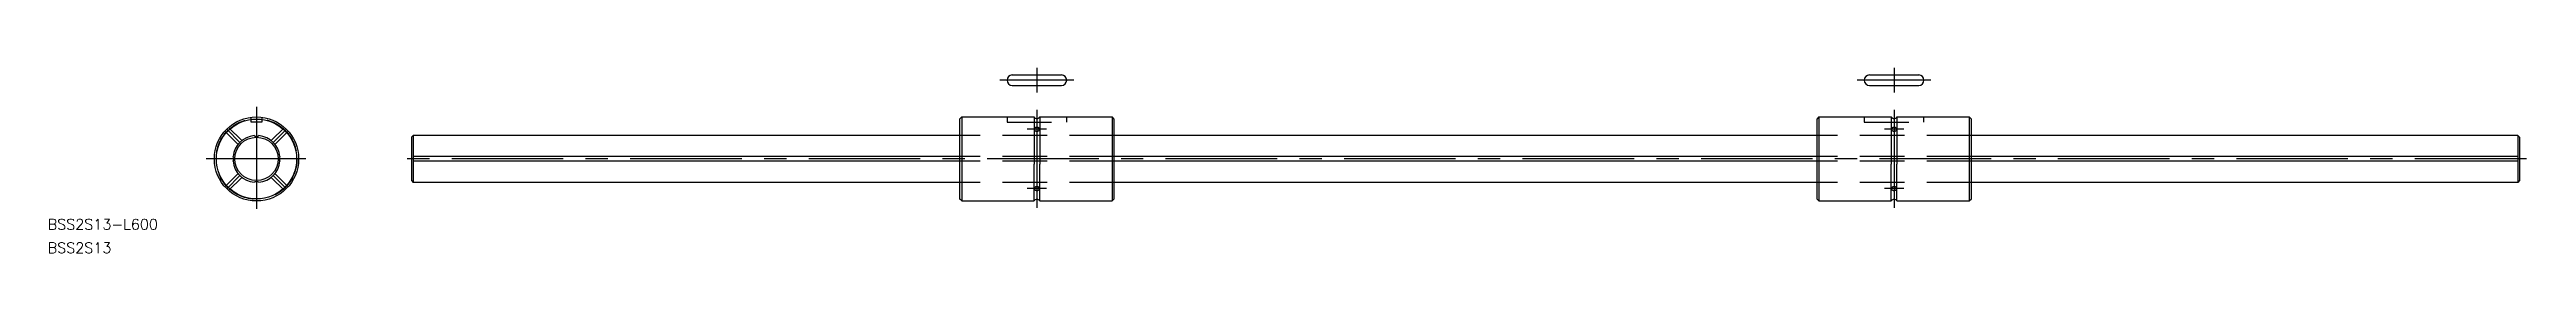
# Model space of a CAD drawing. Extents: x -59 to 646, y -27 to 26.
import ezdxf

# ---------------------------------------------------------------- set-up
doc = ezdxf.new("R2010")
doc.units = 0
doc.linetypes.add('CENTER', pattern=[50.8, 31.75, -6.35, 6.35, -6.35])
doc.linetypes.add('DASHED', pattern=[19.05, 12.7, -6.35])
doc.layers.get('0').update_dxf_attribs({"linetype": 'CONTINUOUS'})
doc.layers.add('CENTER', color=1, linetype='CENTER')
doc.styles.get("Standard").update_dxf_attribs({"font": 'txt.shx', "height": 3, "bigfont": 'bigfont.shx'})

msp = doc.modelspace()

# ---------------------------------------------------------------- linework, layer by layer
at = {"color": 7, "linetype": 'CONTINUOUS'}
for p, q in [((215.13, 23.98), (229.13, 23.98)), ((459.13, 23.98), (473.13, 23.98)), ((215.13, 20.98), (229.13, 20.98)), ((459.13, 20.98), (473.13, 20.98)), ((200.73, 12), (200.13, 11.4)), ((200.13, 11.4), (200.13, -11.4)), ((200.73, 12), (200.73, -12)), ((200.73, 12), (221.33, 12)), ((221.33, 12), (221.33, -1.5)), ((222.93, 12), (243.53, 12)), ((222.93, 12), (222.93, -1.5)), ((243.53, 12), (243.53, -12)), ((244.13, 11.4), (243.53, 12)), ((244.13, -11.4), (244.13, 11.4)), ((444.73, 12), (444.13, 11.4)), ((444.13, 11.4), (444.13, -11.4)), ((444.73, 12), (444.73, -12)), ((444.73, 12), (465.33, 12)), ((465.33, 12), (465.33, -1.5)), ((466.93, 12), (466.93, -1.5)), ((466.93, 12), (487.53, 12)), ((487.53, 12), (487.53, -12)), ((488.13, 11.4), (487.53, 12)), ((488.13, -11.4), (488.13, 11.4)), ((44.63, 6.7), (44.13, 6.2)), ((44.13, 6.2), (44.13, -6.2)), ((200.13, 6.7), (44.63, 6.7)), ((44.63, 6.7), (44.63, -6.7)), ((200.13, 0.66), (44.63, 0.66)), ((444.13, 6.7), (244.13, 6.7)), ((444.13, 0.66), (244.13, 0.66)), ((643.63, 6.7), (488.13, 6.7)), ((643.63, 0.66), (488.13, 0.66)), ((643.63, 6.7), (644.13, 6.2)), ((643.63, 6.7), (643.63, -6.7)), ((644.13, 6.2), (644.13, -6.2)), ((44.13, -6.2), (44.63, -6.7)), ((200.13, -0.66), (44.63, -0.66)), ((200.13, -6.7), (44.63, -6.7)), ((221.33, -12), (221.33, -1.5)), ((222.93, -12), (222.93, -1.5)), ((444.13, -0.66), (244.13, -0.66)), ((444.13, -6.7), (244.13, -6.7)), ((465.33, -12), (465.33, -1.5)), ((466.93, -12), (466.93, -1.5)), ((643.63, -0.66), (488.13, -0.66)), ((643.63, -6.7), (488.13, -6.7)), ((644.13, -6.2), (643.63, -6.7)), ((200.73, -12), (200.13, -11.4)), ((200.73, -12), (221.33, -12)), ((222.93, -12), (243.53, -12)), ((243.53, -12), (244.13, -11.4)), ((444.73, -12), (444.13, -11.4)), ((444.73, -12), (465.33, -12)), ((466.93, -12), (487.53, -12)), ((487.53, -12), (488.13, -11.4))]:
    msp.add_line(p, q, dxfattribs=at)
at = {"color": 3, "linetype": 'DASHED'}
for p, q in [((-9.02, 7.95), (-5.27, 4.21)), ((-7.95, 9.02), (-4.21, 5.27)), ((-1.5, 10.5), (-1.5, 11.91)), ((1.5, 10.5), (-1.5, 10.5)), ((1.5, 11.9), (1.5, 10.5)), ((7.95, 9.02), (4.21, 5.27)), ((9.02, 7.95), (5.27, 4.21)), ((213.63, 12), (213.63, 10.5)), ((213.63, 10.5), (230.63, 10.5)), ((230.63, 10.5), (230.63, 12)), ((457.63, 12), (457.63, 10.5)), ((457.63, 10.5), (474.63, 10.5)), ((474.63, 10.5), (474.63, 12)), ((244.13, 6.7), (200.13, 6.7)), ((244.13, 0.66), (200.13, 0.66)), ((488.13, 6.7), (444.13, 6.7)), ((488.13, 0.66), (444.13, 0.66)), ((-5.27, -4.21), (-9.02, -7.95)), ((-4.21, -5.27), (-7.95, -9.02)), ((4.21, -5.27), (7.95, -9.02)), ((5.27, -4.21), (9.02, -7.95)), ((244.13, -0.66), (200.13, -0.66)), ((244.13, -6.7), (200.13, -6.7)), ((488.13, -0.66), (444.13, -0.66)), ((488.13, -6.7), (444.13, -6.7))]:
    msp.add_line(p, q, dxfattribs=at)
at = {"color": 7, "linetype": 'CONTINUOUS'}
for points in [[(221.38, 8.47, 0), (221.38, 8.44, 0), (221.38, 8.42, 0), (221.39, 8.39, 0), (221.4, 8.37, 0), (221.4, 8.34, 0), (221.41, 8.31, 0), (221.43, 8.29, 0), (221.44, 8.27, 0), (221.45, 8.24, 0), (221.47, 8.22, 0), (221.49, 8.2, 0), (221.51, 8.17, 0), (221.53, 8.15, 0), (221.55, 8.13, 0), (221.58, 8.11, 0), (221.6, 8.09, 0), (221.63, 8.08, 0), (221.66, 8.06, 0), (221.69, 8.04, 0), (221.72, 8.03, 0), (221.75, 8.01, 0), (221.78, 8, 0), (221.81, 7.99, 0), (221.84, 7.98, 0), (221.88, 7.97, 0), (221.91, 7.96, 0), (221.95, 7.95, 0), (221.99, 7.95, 0), (222.02, 7.94, 0), (222.06, 7.94, 0), (222.09, 7.94, 0), (222.13, 7.94, 0), (222.17, 7.94, 0), (222.21, 7.94, 0), (222.24, 7.94, 0), (222.28, 7.95, 0), (222.31, 7.95, 0), (222.35, 7.96, 0), (222.38, 7.97, 0), (222.42, 7.98, 0), (222.45, 7.99, 0), (222.49, 8, 0), (222.52, 8.01, 0), (222.55, 8.03, 0), (222.58, 8.04, 0), (222.61, 8.06, 0), (222.63, 8.08, 0), (222.66, 8.09, 0), (222.69, 8.11, 0), (222.71, 8.13, 0), (222.73, 8.15, 0), (222.75, 8.17, 0), (222.78, 8.2, 0), (222.79, 8.22, 0), (222.81, 8.24, 0), (222.82, 8.27, 0), (222.84, 8.29, 0), (222.85, 8.31, 0), (222.86, 8.34, 0), (222.87, 8.37, 0), (222.87, 8.39, 0), (222.88, 8.42, 0), (222.88, 8.44, 0), (222.88, 8.47, 0), (222.88, 8.49, 0), (222.88, 8.52, 0), (222.87, 8.55, 0), (222.87, 8.57, 0), (222.86, 8.6, 0), (222.85, 8.62, 0), (222.84, 8.65, 0), (222.82, 8.67, 0), (222.81, 8.7, 0), (222.79, 8.72, 0), (222.78, 8.74, 0), (222.75, 8.76, 0), (222.73, 8.78, 0), (222.71, 8.81, 0), (222.69, 8.82, 0), (222.66, 8.84, 0), (222.63, 8.86, 0), (222.61, 8.88, 0), (222.58, 8.89, 0), (222.55, 8.91, 0), (222.52, 8.92, 0), (222.49, 8.94, 0), (222.45, 8.95, 0), (222.42, 8.96, 0), (222.38, 8.97, 0), (222.35, 8.98, 0), (222.31, 8.98, 0), (222.28, 8.99, 0), (222.24, 8.99, 0), (222.21, 9, 0), (222.17, 9, 0), (222.13, 9, 0), (222.09, 9, 0), (222.06, 9, 0), (222.02, 8.99, 0), (221.99, 8.99, 0), (221.95, 8.98, 0), (221.91, 8.98, 0), (221.88, 8.97, 0), (221.84, 8.96, 0), (221.81, 8.95, 0), (221.78, 8.94, 0), (221.75, 8.92, 0), (221.72, 8.91, 0), (221.69, 8.89, 0), (221.66, 8.88, 0), (221.63, 8.86, 0), (221.6, 8.84, 0), (221.58, 8.82, 0), (221.55, 8.81, 0), (221.53, 8.78, 0), (221.51, 8.76, 0), (221.49, 8.74, 0), (221.47, 8.72, 0), (221.45, 8.7, 0), (221.44, 8.67, 0), (221.43, 8.65, 0), (221.41, 8.62, 0), (221.4, 8.6, 0), (221.4, 8.57, 0), (221.39, 8.55, 0), (221.38, 8.52, 0), (221.38, 8.49, 0), (221.38, 8.47, 0)], [(465.38, 8.47, 0), (465.38, 8.44, 0), (465.38, 8.42, 0), (465.39, 8.39, 0), (465.4, 8.37, 0), (465.4, 8.34, 0), (465.41, 8.31, 0), (465.43, 8.29, 0), (465.44, 8.27, 0), (465.45, 8.24, 0), (465.47, 8.22, 0), (465.49, 8.2, 0), (465.51, 8.17, 0), (465.53, 8.15, 0), (465.55, 8.13, 0), (465.58, 8.11, 0), (465.6, 8.09, 0), (465.63, 8.08, 0), (465.66, 8.06, 0), (465.69, 8.04, 0), (465.71, 8.03, 0), (465.75, 8.01, 0), (465.78, 8, 0), (465.81, 7.99, 0), (465.84, 7.98, 0), (465.88, 7.97, 0), (465.91, 7.96, 0), (465.95, 7.95, 0), (465.99, 7.95, 0), (466.02, 7.94, 0), (466.06, 7.94, 0), (466.1, 7.94, 0), (466.13, 7.94, 0), (466.17, 7.94, 0), (466.2, 7.94, 0), (466.24, 7.94, 0), (466.28, 7.95, 0), (466.31, 7.95, 0), (466.35, 7.96, 0), (466.38, 7.97, 0), (466.42, 7.98, 0), (466.45, 7.99, 0), (466.49, 8, 0), (466.52, 8.01, 0), (466.55, 8.03, 0), (466.58, 8.04, 0), (466.61, 8.06, 0), (466.63, 8.08, 0), (466.66, 8.09, 0), (466.69, 8.11, 0), (466.71, 8.13, 0), (466.73, 8.15, 0), (466.75, 8.17, 0), (466.77, 8.2, 0), (466.79, 8.22, 0), (466.81, 8.24, 0), (466.82, 8.27, 0), (466.84, 8.29, 0), (466.85, 8.31, 0), (466.86, 8.34, 0), (466.87, 8.37, 0), (466.87, 8.39, 0), (466.88, 8.42, 0), (466.88, 8.44, 0), (466.88, 8.47, 0), (466.88, 8.49, 0), (466.88, 8.52, 0), (466.87, 8.55, 0), (466.87, 8.57, 0), (466.86, 8.6, 0), (466.85, 8.62, 0), (466.84, 8.65, 0), (466.82, 8.67, 0), (466.81, 8.7, 0), (466.79, 8.72, 0), (466.77, 8.74, 0), (466.75, 8.76, 0), (466.73, 8.78, 0), (466.71, 8.81, 0), (466.69, 8.82, 0), (466.66, 8.84, 0), (466.63, 8.86, 0), (466.61, 8.88, 0), (466.58, 8.89, 0), (466.55, 8.91, 0), (466.52, 8.92, 0), (466.49, 8.94, 0), (466.45, 8.95, 0), (466.42, 8.96, 0), (466.38, 8.97, 0), (466.35, 8.98, 0), (466.31, 8.98, 0), (466.28, 8.99, 0), (466.24, 8.99, 0), (466.2, 9, 0), (466.17, 9, 0), (466.13, 9, 0), (466.1, 9, 0), (466.06, 9, 0), (466.02, 8.99, 0), (465.99, 8.99, 0), (465.95, 8.98, 0), (465.91, 8.98, 0), (465.88, 8.97, 0), (465.84, 8.96, 0), (465.81, 8.95, 0), (465.78, 8.94, 0), (465.75, 8.92, 0), (465.71, 8.91, 0), (465.69, 8.89, 0), (465.66, 8.88, 0), (465.63, 8.86, 0), (465.6, 8.84, 0), (465.58, 8.82, 0), (465.55, 8.81, 0), (465.53, 8.78, 0), (465.51, 8.76, 0), (465.49, 8.74, 0), (465.47, 8.72, 0), (465.45, 8.7, 0), (465.44, 8.67, 0), (465.43, 8.65, 0), (465.41, 8.62, 0), (465.4, 8.6, 0), (465.4, 8.57, 0), (465.39, 8.55, 0), (465.38, 8.52, 0), (465.38, 8.49, 0), (465.38, 8.47, 0)], [(221.38, -8.47, 0), (221.38, -8.49, 0), (221.38, -8.52, 0), (221.39, -8.55, 0), (221.4, -8.57, 0), (221.4, -8.6, 0), (221.41, -8.62, 0), (221.43, -8.65, 0), (221.44, -8.67, 0), (221.45, -8.7, 0), (221.47, -8.72, 0), (221.49, -8.74, 0), (221.51, -8.76, 0), (221.53, -8.78, 0), (221.55, -8.81, 0), (221.58, -8.82, 0), (221.6, -8.84, 0), (221.63, -8.86, 0), (221.66, -8.88, 0), (221.69, -8.89, 0), (221.72, -8.91, 0), (221.75, -8.92, 0), (221.78, -8.94, 0), (221.81, -8.95, 0), (221.84, -8.96, 0), (221.88, -8.97, 0), (221.91, -8.98, 0), (221.95, -8.98, 0), (221.99, -8.99, 0), (222.02, -8.99, 0), (222.06, -9, 0), (222.09, -9, 0), (222.13, -9, 0), (222.17, -9, 0), (222.21, -9, 0), (222.24, -8.99, 0), (222.28, -8.99, 0), (222.31, -8.98, 0), (222.35, -8.98, 0), (222.38, -8.97, 0), (222.42, -8.96, 0), (222.45, -8.95, 0), (222.49, -8.94, 0), (222.52, -8.92, 0), (222.55, -8.91, 0), (222.58, -8.89, 0), (222.61, -8.88, 0), (222.63, -8.86, 0), (222.66, -8.84, 0), (222.69, -8.82, 0), (222.71, -8.81, 0), (222.73, -8.78, 0), (222.75, -8.76, 0), (222.78, -8.74, 0), (222.79, -8.72, 0), (222.81, -8.7, 0), (222.82, -8.67, 0), (222.84, -8.65, 0), (222.85, -8.62, 0), (222.86, -8.6, 0), (222.87, -8.57, 0), (222.87, -8.55, 0), (222.88, -8.52, 0), (222.88, -8.49, 0), (222.88, -8.47, 0), (222.88, -8.44, 0), (222.88, -8.42, 0), (222.87, -8.39, 0), (222.87, -8.37, 0), (222.86, -8.34, 0), (222.85, -8.31, 0), (222.84, -8.29, 0), (222.82, -8.27, 0), (222.81, -8.24, 0), (222.79, -8.22, 0), (222.78, -8.2, 0), (222.75, -8.17, 0), (222.73, -8.15, 0), (222.71, -8.13, 0), (222.69, -8.11, 0), (222.66, -8.09, 0), (222.63, -8.08, 0), (222.61, -8.06, 0), (222.58, -8.04, 0), (222.55, -8.03, 0), (222.52, -8.01, 0), (222.49, -8, 0), (222.45, -7.99, 0), (222.42, -7.98, 0), (222.38, -7.97, 0), (222.35, -7.96, 0), (222.31, -7.95, 0), (222.28, -7.95, 0), (222.24, -7.94, 0), (222.21, -7.94, 0), (222.17, -7.94, 0), (222.13, -7.94, 0), (222.09, -7.94, 0), (222.06, -7.94, 0), (222.02, -7.94, 0), (221.99, -7.95, 0), (221.95, -7.95, 0), (221.91, -7.96, 0), (221.88, -7.97, 0), (221.84, -7.98, 0), (221.81, -7.99, 0), (221.78, -8, 0), (221.75, -8.01, 0), (221.72, -8.03, 0), (221.69, -8.04, 0), (221.66, -8.06, 0), (221.63, -8.08, 0), (221.6, -8.09, 0), (221.58, -8.11, 0), (221.55, -8.13, 0), (221.53, -8.15, 0), (221.51, -8.17, 0), (221.49, -8.2, 0), (221.47, -8.22, 0), (221.45, -8.24, 0), (221.44, -8.27, 0), (221.43, -8.29, 0), (221.41, -8.31, 0), (221.4, -8.34, 0), (221.4, -8.37, 0), (221.39, -8.39, 0), (221.38, -8.42, 0), (221.38, -8.44, 0), (221.38, -8.47, 0)], [(465.38, -8.47, 0), (465.38, -8.49, 0), (465.38, -8.52, 0), (465.39, -8.55, 0), (465.4, -8.57, 0), (465.4, -8.6, 0), (465.41, -8.62, 0), (465.43, -8.65, 0), (465.44, -8.67, 0), (465.45, -8.7, 0), (465.47, -8.72, 0), (465.49, -8.74, 0), (465.51, -8.76, 0), (465.53, -8.78, 0), (465.55, -8.81, 0), (465.58, -8.82, 0), (465.6, -8.84, 0), (465.63, -8.86, 0), (465.66, -8.88, 0), (465.69, -8.89, 0), (465.71, -8.91, 0), (465.75, -8.92, 0), (465.78, -8.94, 0), (465.81, -8.95, 0), (465.84, -8.96, 0), (465.88, -8.97, 0), (465.91, -8.98, 0), (465.95, -8.98, 0), (465.99, -8.99, 0), (466.02, -8.99, 0), (466.06, -9, 0), (466.1, -9, 0), (466.13, -9, 0), (466.17, -9, 0), (466.2, -9, 0), (466.24, -8.99, 0), (466.28, -8.99, 0), (466.31, -8.98, 0), (466.35, -8.98, 0), (466.38, -8.97, 0), (466.42, -8.96, 0), (466.45, -8.95, 0), (466.49, -8.94, 0), (466.52, -8.92, 0), (466.55, -8.91, 0), (466.58, -8.89, 0), (466.61, -8.88, 0), (466.63, -8.86, 0), (466.66, -8.84, 0), (466.69, -8.82, 0), (466.71, -8.81, 0), (466.73, -8.78, 0), (466.75, -8.76, 0), (466.77, -8.74, 0), (466.79, -8.72, 0), (466.81, -8.7, 0), (466.82, -8.67, 0), (466.84, -8.65, 0), (466.85, -8.62, 0), (466.86, -8.6, 0), (466.87, -8.57, 0), (466.87, -8.55, 0), (466.88, -8.52, 0), (466.88, -8.49, 0), (466.88, -8.47, 0), (466.88, -8.44, 0), (466.88, -8.42, 0), (466.87, -8.39, 0), (466.87, -8.37, 0), (466.86, -8.34, 0), (466.85, -8.31, 0), (466.84, -8.29, 0), (466.82, -8.27, 0), (466.81, -8.24, 0), (466.79, -8.22, 0), (466.77, -8.2, 0), (466.75, -8.17, 0), (466.73, -8.15, 0), (466.71, -8.13, 0), (466.69, -8.11, 0), (466.66, -8.09, 0), (466.63, -8.08, 0), (466.61, -8.06, 0), (466.58, -8.04, 0), (466.55, -8.03, 0), (466.52, -8.01, 0), (466.49, -8, 0), (466.45, -7.99, 0), (466.42, -7.98, 0), (466.38, -7.97, 0), (466.35, -7.96, 0), (466.31, -7.95, 0), (466.28, -7.95, 0), (466.24, -7.94, 0), (466.2, -7.94, 0), (466.17, -7.94, 0), (466.13, -7.94, 0), (466.1, -7.94, 0), (466.06, -7.94, 0), (466.02, -7.94, 0), (465.99, -7.95, 0), (465.95, -7.95, 0), (465.91, -7.96, 0), (465.88, -7.97, 0), (465.84, -7.98, 0), (465.81, -7.99, 0), (465.78, -8, 0), (465.75, -8.01, 0), (465.71, -8.03, 0), (465.69, -8.04, 0), (465.66, -8.06, 0), (465.63, -8.08, 0), (465.6, -8.09, 0), (465.58, -8.11, 0), (465.55, -8.13, 0), (465.53, -8.15, 0), (465.51, -8.17, 0), (465.49, -8.2, 0), (465.47, -8.22, 0), (465.45, -8.24, 0), (465.44, -8.27, 0), (465.43, -8.29, 0), (465.41, -8.31, 0), (465.4, -8.34, 0), (465.4, -8.37, 0), (465.39, -8.39, 0), (465.38, -8.42, 0), (465.38, -8.44, 0), (465.38, -8.47, 0)]]:
    msp.add_polyline3d(points, dxfattribs=at)
for radius in [12, 11.4, 6.2]:
    msp.add_circle((0, 0), radius, dxfattribs=at)
at = {"color": 3, "linetype": 'DASHED'}
msp.add_circle((0, 0), 11.5, dxfattribs=at)
at = {"color": 7, "linetype": 'CONTINUOUS'}
for centre, radius, start, end in [((215.13, 22.48), 1.5, 90, 270), ((229.13, 22.48), 1.5, 270, 90), ((459.13, 22.48), 1.5, 90, 270), ((473.13, 22.48), 1.5, 270, 90), ((222.13, 12.39), 0.89, 205.98923, 334.01077), ((466.13, 12.39), 0.89, 205.98923, 334.01077), ((0, 0), 6.7, 95.66302, 174.33698), ((-7.89, 0), 1.39, 331.59897, 28.40103), ((0, 7.89), 1.39, 241.59897, 298.40103), ((0, 0), 6.7, 5.66302, 84.33698), ((7.89, 0), 1.39, 151.59897, 208.40103), ((0, 0), 6.7, 185.66302, 264.33698), ((0, -7.89), 1.39, 61.59897, 118.40103), ((0, 0), 6.7, 275.66302, 354.33698), ((222.13, -12.39), 0.89, 25.98923, 154.01077), ((466.13, -12.39), 0.89, 25.98923, 154.01077)]:
    msp.add_arc(centre, radius, start, end, dxfattribs=at)
at = {"layer": 'CENTER', "color": 1, "linetype": 'CENTER'}
for p, q in [((232.63, 22.48), (211.63, 22.48)), ((222.13, 25.98), (222.13, 18.98)), ((476.63, 22.48), (455.63, 22.48)), ((466.13, 25.98), (466.13, 18.98)), ((0, 14.89), (0, -14.27)), ((-8.49, 8.49), (-4.74, 4.74)), ((8.49, 8.49), (4.74, 4.74)), ((224.88, 8.49), (219.38, 8.49)), ((222.13, 14), (222.13, -14)), ((468.88, 8.49), (463.38, 8.49)), ((466.13, 14), (466.13, -14)), ((14.02, 0), (-14.32, 0)), ((646.13, 0), (42.13, 0)), ((-4.74, -4.74), (-8.49, -8.49)), ((4.74, -4.74), (8.49, -8.49)), ((224.88, -8.47), (219.38, -8.47)), ((468.88, -8.47), (463.38, -8.47))]:
    msp.add_line(p, q, dxfattribs=at)

# ---------------------------------------------------------------- texts
at = {"color": 7, "linetype": 'CONTINUOUS'}
for s, p in [('BSS2S13-L600', (-59.43, -20.17)), ('BSS2S13', (-59.43, -26.86))]:
    msp.add_text(s, height=3, dxfattribs=at).set_placement(p)

doc.saveas('drawing.dxf')
